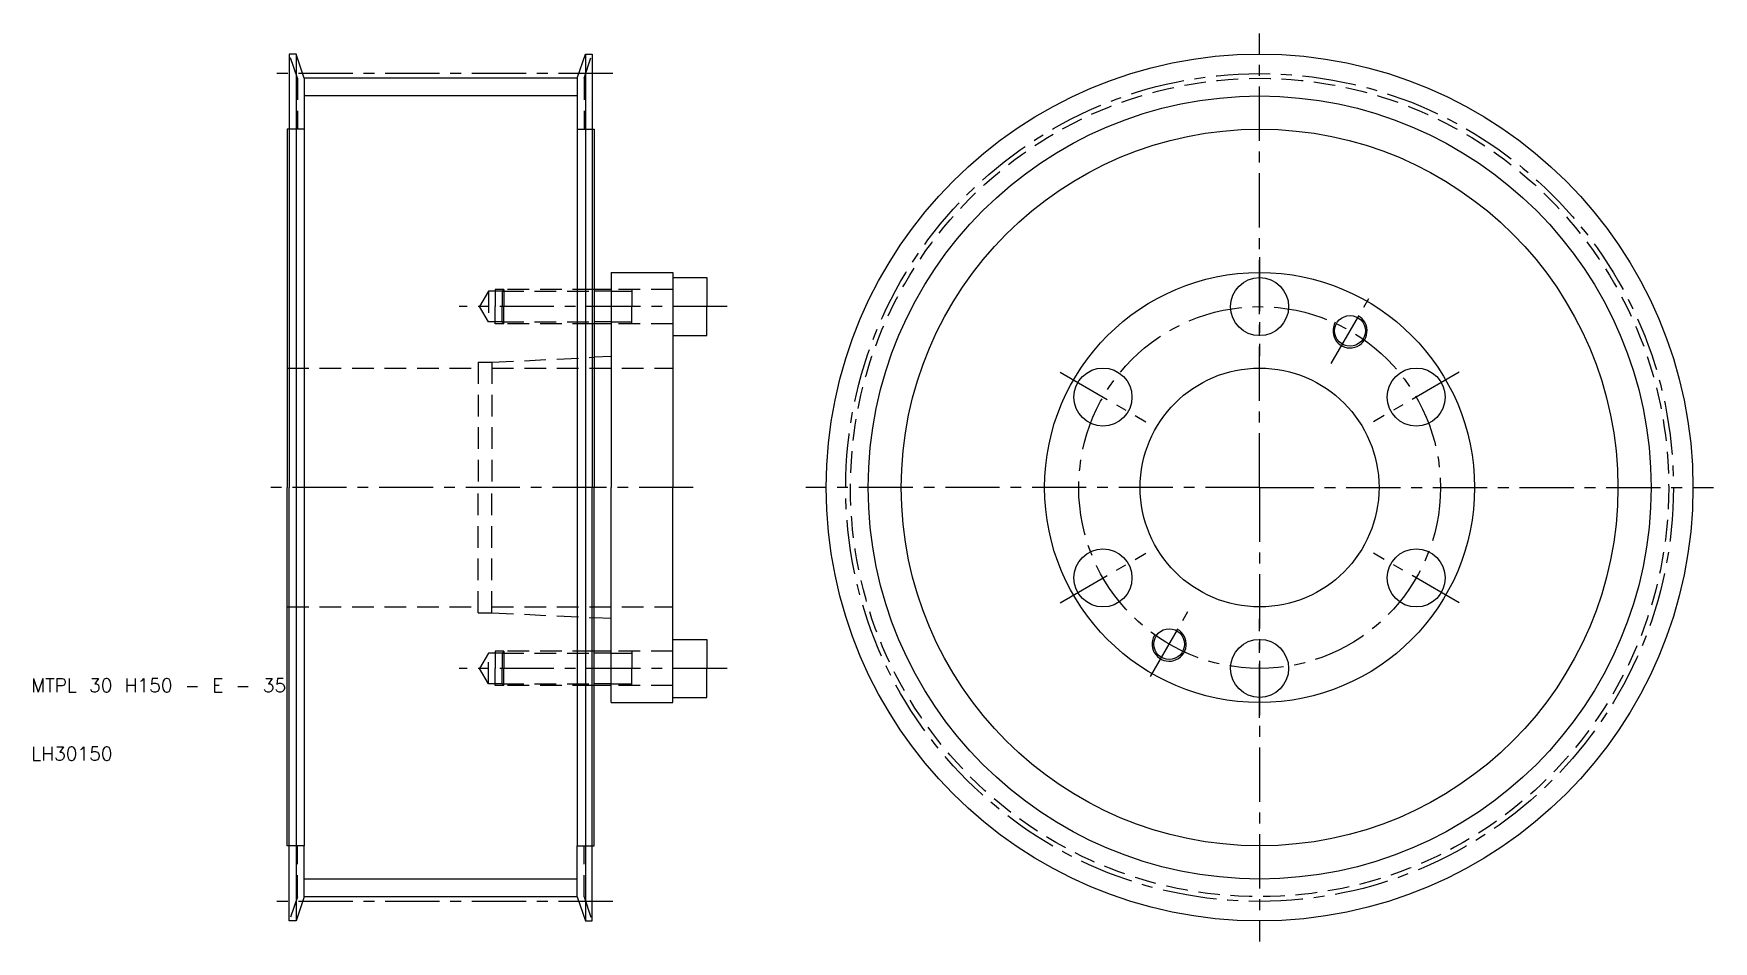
# Model space of a CAD drawing. Extents: x 10 to 256, y -16 to 116.
import ezdxf

# ---------------------------------------------------------------- set-up
doc = ezdxf.new("R2010")
doc.units = 0
doc.header["$LTSCALE"] = 0.25
doc.linetypes.add('CENTER', pattern=[50.8, 31.75, -6.35, 6.35, -6.35])
doc.linetypes.add('DASHED', pattern=[19.05, 12.7, -6.35])
doc.layers.get('0').update_dxf_attribs({"linetype": 'CONTINUOUS'})
doc.layers.add('CENTER', color=1, linetype='CENTER')
doc.styles.get("Standard").update_dxf_attribs({"font": 'txt.shx'})

msp = doc.modelspace()

# ---------------------------------------------------------------- linework, layer by layer
for p, q in [((47.8, 113.5), (47.8, 102.5)), ((48.8, 113.5), (47.8, 113.5)), ((48.8, 113.5), (48.8, -13.5)), ((50, 109.95), (48.8, 113.5)), ((90, 109.95), (91.2, 113.5)), ((91.2, 113.5), (91.2, -13.5)), ((91.2, 113.5), (92.2, 113.5)), ((92.2, 113.5), (92.2, 102.5)), ((90, 109.95), (50, 109.95)), ((50, 109.95), (50, 102.5)), ((90, 109.95), (90, 102.5)), ((47.5, 102.5), (47.5, 50)), ((47.8, 102.5), (47.5, 102.5)), ((47.8, 102.5), (47.8, 50)), ((50, 102.5), (50, -2.5)), ((90, 102.5), (90, -2.5)), ((92.2, 102.5), (92.2, 50)), ((92.2, 102.5), (92.5, 102.5)), ((92.5, 102.5), (92.5, 79)), ((95, 81.5), (104, 81.5)), ((95, 81.5), (95, 79)), ((104, 81.5), (104, 80.75)), ((92.5, 79), (92.5, 74)), ((95, 79), (92.5, 79)), ((95, 79), (95, 74)), ((104, 80.75), (104, 72.25)), ((104, 80.75), (109, 80.75)), ((109, 80.75), (109, 76.5)), ((109, 72.25), (109, 76.5)), ((92.5, 74), (92.5, 69.078571)), ((95, 74), (92.5, 74)), ((95, 74), (95, 69.2)), ((104, 72.25), (104, 50)), ((104, 72.25), (109, 72.25)), ((95, 69.2), (92.5, 69.078571)), ((92.5, 69.078571), (92.5, 50)), ((95, 69.2), (95, 50)), ((47.5, -2.5), (47.5, 50)), ((47.8, -2.5), (47.8, 50)), ((92.2, -2.5), (92.2, 50)), ((92.5, 30.921429), (92.5, 50)), ((95, 30.8), (95, 50)), ((104, 27.75), (104, 50)), ((92.5, 26), (92.5, 30.921429)), ((95, 30.8), (92.5, 30.921429)), ((95, 26), (95, 30.8)), ((104, 19.25), (104, 27.75)), ((104, 27.75), (109, 27.75)), ((109, 27.75), (109, 23.5)), ((92.5, 21), (92.5, 26)), ((95, 26), (92.5, 26)), ((95, 21), (95, 26)), ((109, 19.25), (109, 23.5)), ((92.5, -2.5), (92.5, 21)), ((95, 21), (92.5, 21)), ((95, 18.5), (95, 21)), ((95, 18.5), (104, 18.5)), ((104, 19.25), (109, 19.25)), ((104, 18.5), (104, 19.25)), ((47.8, -2.5), (47.5, -2.5)), ((47.8, -13.5), (47.8, -2.5)), ((50, -9.95), (50, -2.5)), ((90, -9.95), (90, -2.5)), ((92.2, -13.5), (92.2, -2.5)), ((92.2, -2.5), (92.5, -2.5)), ((50, -9.95), (48.8, -13.5)), ((90, -9.95), (50, -9.95)), ((90, -9.95), (91.2, -13.5)), ((48.8, -13.5), (47.8, -13.5)), ((91.2, -13.5), (92.2, -13.5))]:
    msp.add_line(p, q)
at = {"color": 3, "linetype": 'DASHED'}
for p, q in [((49, 109.95), (47.8, 113.5)), ((91, 109.95), (92.2, 113.5)), ((49, 109.95), (49, 102.5)), ((91, 109.95), (91, 102.5)), ((50, 102.5), (47.8, 102.5)), ((90, 102.5), (92.2, 102.5)), ((79.25, 79), (78, 79)), ((78, 79), (78, 76.5)), ((79.25, 79), (79, 78.75)), ((92.5, 79), (79.25, 79)), ((79.25, 79), (79.25, 76.5)), ((104, 79), (95, 79)), ((98, 79), (98, 76.5)), ((77, 78.75), (75.700962, 76.5)), ((77, 74.25), (75.700962, 76.5)), ((79, 78.75), (77, 78.75)), ((77, 78.75), (77, 74.25)), ((78, 74), (78, 76.5)), ((79, 78.75), (92.5, 78.75)), ((79, 78.75), (79, 76.5)), ((79, 74.25), (79, 76.5)), ((79.25, 74), (79.25, 76.5)), ((95, 78.75), (98, 78.75)), ((98, 74), (98, 76.5)), ((79, 74.25), (77, 74.25)), ((79.25, 74), (78, 74)), ((79, 74.25), (92.5, 74.25)), ((79.25, 74), (79, 74.25)), ((92.5, 74), (79.25, 74)), ((95, 74.25), (98, 74.25)), ((104, 74), (95, 74)), ((77.5, 68.35), (92.5, 69.078571)), ((47.5, 67.5), (75.5, 67.5)), ((75.5, 68.35), (75.5, 50)), ((75.5, 68.35), (77.5, 68.35)), ((77.5, 68.35), (77.5, 50)), ((77.5, 67.5), (104, 67.5)), ((75.5, 31.65), (75.5, 50)), ((77.5, 31.65), (77.5, 50)), ((47.5, 32.5), (75.5, 32.5)), ((77.5, 32.5), (104, 32.5)), ((75.5, 31.65), (77.5, 31.65)), ((77.5, 31.65), (92.5, 30.921429)), ((77, 25.75), (75.700962, 23.5)), ((79, 25.75), (77, 25.75)), ((77, 21.25), (77, 25.75)), ((79.25, 26), (78, 26)), ((78, 26), (78, 23.5)), ((79.25, 26), (79, 25.75)), ((79, 25.75), (92.5, 25.75)), ((79, 25.75), (79, 23.5)), ((92.5, 26), (79.25, 26)), ((79.25, 26), (79.25, 23.5)), ((104, 26), (95, 26)), ((95, 25.75), (98, 25.75)), ((98, 26), (98, 23.5)), ((77, 21.25), (75.700962, 23.5)), ((78, 21), (78, 23.5)), ((79, 21.25), (79, 23.5)), ((79.25, 21), (79.25, 23.5)), ((98, 21), (98, 23.5)), ((79, 21.25), (77, 21.25)), ((79.25, 21), (78, 21)), ((79, 21.25), (92.5, 21.25)), ((79.25, 21), (79, 21.25)), ((92.5, 21), (79.25, 21)), ((95, 21.25), (98, 21.25)), ((104, 21), (95, 21)), ((50, -2.5), (47.8, -2.5)), ((49, -9.95), (49, -2.5)), ((90, -2.5), (92.2, -2.5)), ((91, -9.95), (91, -2.5)), ((49, -9.95), (47.8, -13.5)), ((91, -9.95), (92.2, -13.5))]:
    msp.add_line(p, q, dxfattribs=at)
at = {"color": 3}
for p, q in [((90, 107.36), (50, 107.36)), ((95, 78.75), (92.5, 78.75)), ((95, 74.25), (92.5, 74.25)), ((95, 25.75), (92.5, 25.75)), ((95, 21.25), (92.5, 21.25)), ((90, -7.36), (50, -7.36))]:
    msp.add_line(p, q, dxfattribs=at)
for centre, radius in [((190, 50), 63.5), ((190, 50), 52.5), ((190, 50), 31.5), ((190, 50), 31.5), ((190, 76.5), 4.25), ((203.25, 72.949673), 2.25), ((167.050327, 63.25), 4.25), ((190, 50), 17.5), ((212.949673, 63.25), 4.25), ((167.050327, 36.75), 4.25), ((212.949673, 36.75), 4.25), ((176.75, 27.050327), 2.25), ((190, 23.5), 4.25)]:
    msp.add_circle(centre, radius)
at = {"color": 3, "linetype": 'DASHED'}
msp.add_circle((190, 50), 59.95, dxfattribs=at)
at = {"color": 3}
msp.add_circle((190, 50), 57.36, dxfattribs=at)
for centre in [(203.25, 72.949673), (176.75, 27.050327)]:
    msp.add_arc(centre, 2.5, 150, 62, dxfattribs=at)
at = {"layer": 'CENTER', "color": 1, "linetype": 'CENTER'}
for p, q in [((190, 50), (190, 116.5)), ((95.2, 110.64), (44.8, 110.64)), ((190, 83.75), (190, 69.25)), ((112, 76.5), (72.700962, 76.5)), ((200.5, 68.186533), (206, 77.712813)), ((160.771643, 66.875), (173.329011, 59.625)), ((219.228357, 66.875), (206.670989, 59.625)), ((107, 50), (44.5, 50)), ((190, 50), (123.5, 50)), ((190, 50), (256.5, 50)), ((190, 50), (190, -16.5)), ((160.771643, 33.125), (173.329011, 40.375)), ((219.228357, 33.125), (206.670989, 40.375)), ((174, 22.287187), (179.5, 31.813467)), ((190, 16.25), (190, 30.75)), ((112, 23.5), (72.700962, 23.5)), ((95.2, -10.64), (44.8, -10.64))]:
    msp.add_line(p, q, dxfattribs=at)
for radius in [60.64, 26.5]:
    msp.add_circle((190, 50), radius, dxfattribs=at)

# ---------------------------------------------------------------- texts
for s, p in [('MTPL 30 H150 - E - 35', (10, 20)), ('LH30150', (10, 10))]:
    msp.add_text(s, height=2).set_placement(p)

doc.saveas('drawing.dxf')
